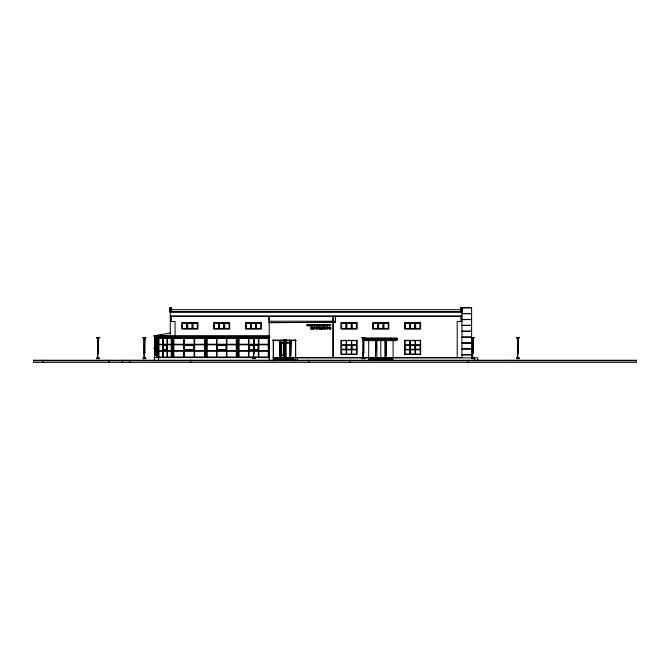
<?xml version="1.0" encoding="UTF-8"?>
<svg xmlns="http://www.w3.org/2000/svg" width="670" height="670" viewBox="0 0 670 670"><rect width="100%" height="100%" fill="white"/><g stroke="black" fill="none" stroke-linecap="round" stroke-linejoin="round"><path stroke-width="1" d="M163.296 344.882L163.296 350.661L166.93 350.661L166.93 344.69L163.296 344.79L166.93 344.69M163.622 349.966L166.604 350.109L163.622 349.916M163.622 345.084L166.604 344.991L163.622 344.941L163.622 350.109M329.364 324.866L329.397 325.612A2.454 2.387 -90 0 0 329.506 324.942L329.531 324.908M462.25 307.639L462.25 311.977L170.004 311.977L170.004 307.899L170.272 311.977M309.104 324.489L308.853 325.871L309.046 324.456M322.831 325.846L322.789 324.481M322.781 325.746L323.032 325.168L323.241 325.637M318.108 325.821L318.367 325.218M322.731 325.143L322.873 324.414M307.396 325.176L307.463 324.665M324.598 325.796L324.489 325.31M311.073 325.034C309.138 324.615 313.192 324.657 311.307 325.025M322.521 325.235L322.538 324.615L322.488 325.235M324.573 328.241L325.101 328.158L324.657 328.995L325.21 329.23M320.838 325.88L321.474 324.749L321.424 325.36M318.644 327.906L318.778 328.375L318.694 327.613M323.644 325.218L323.518 325.813L323.685 325.134M325.31 329.02L325.385 327.89L323.476 327.881L324.272 326.843M312.831 325.905L312.94 325.444M326.516 325.444L326.365 325.905L326.617 325.444M317.346 328.836L317.932 328.308L316.424 327.412M317.404 328.576L316.575 329.305L317.052 328.962M317.999 324.54L317.454 325.159M324.59 328.241L323.752 329.347L324.473 326.977M154.234 348.459L154.954 345.234M317.103 328.811L315.629 328.308L317.203 327.973C313.652 327.965 319.322 326.03 316.408 327.412M325.285 325.126L325.201 325.344A1.147 1.114 -90 0 1 325.067 324.975C325.88 324.489 325.076 324.247 324.464 325.092A1.407 1.365 -90 0 1 324.071 325.218L324.649 325.201L324.489 325.746M330.478 325.151L329.699 325.854M310.578 325.67L310.872 325.687A0.938 0.913 -90 0 0 311.115 325.377L311.316 325.36A1.248 1.214 -90 0 0 311.751 325.804L311.567 325.469A1.097 1.064 -90 0 1 311.332 325.151L311.274 325.025M314.866 324.774L314.406 325.017M307.832 325.327L308.292 325.168M315.863 324.908L315.511 325.427L315.997 325.034M321.449 328.777C322.454 326.097 321.022 330.72 321.399 328.878M312.932 325.846L312.84 325.444M323.3 324.489L323.937 324.967L322.865 325.143M314.967 324.933L314.85 325.486M157.148 344.69L155.013 350.159L155.507 350.351L157.283 345.795M155.231 349.966L157.048 344.941M155.482 350.058L157.098 345.913M311.165 325.26L311.115 325.377A0.938 0.913 -90 0 1 310.838 325.687M311.031 325.176L310.553 325.67M317.622 324.925L318.644 324.657M323.334 324.489L323.133 325.402M324.38 324.833C324.163 324.205 325.26 324.297 324.69 324.833M324.573 324.833L324.849 324.38M313.728 328.057L313.928 327.638L312.982 329.096A2.554 2.479 -90 0 0 313.585 328.568L314.037 327.839C314.272 331.826 313.803 326.315 314.707 328.359A1.482 1.441 -90 0 0 315.16 328.694L314.758 328.719A2.069 2.01 -90 0 1 314.339 328.04L314.213 327.638M98.641 337.714L98.105 338.769L98.733 337.714L98.189 338.769L98.105 352.973M145.273 337.714L144.67 338.769L144.603 352.973L144.536 338.769L145.147 337.714L144.502 338.769M254.156 352.973L254.165 338.769L254.751 337.714L254.097 338.769L254.081 352.973M364.103 337.714L363.5 338.769L364.036 337.714M472.97 352.973L472.953 338.769L473.506 337.714M473.045 352.973L473.045 338.769L473.631 337.714L472.945 338.769M473.204 352.973L473.204 338.769L473.715 337.714L473.12 338.769M518.128 338.769L518.128 352.973L518.061 338.769L518.722 337.714L518.027 338.769M518.287 352.973L518.287 338.769L518.798 337.714M322.915 325.721L322.488 325.737M321.943 324.891L320.871 324.649M323.459 325.587L323.434 325.335M144.586 338.769L145.256 337.714M254.156 338.769L254.734 337.714M518.203 338.769L518.781 337.714M318.61 328.736C318.066 323.811 319.967 330.209 318.627 328.736M324.037 325.218A1.407 1.365 -90 0 0 324.347 325.025L324.9 324.833L324.732 325.788M316.282 325.109L315.595 324.774M324.565 325.36L325.059 325.235M324.129 325.612L324.95 325.385L324.196 325.578M325 327.32L325.319 327.789A1.725 1.675 -90 0 0 325.712 328.124L325.084 326.834L325.017 327.32M317.706 324.933L317.362 325.494L318.066 325.218M319.674 328.769L319.146 328.97M329.523 327.06L329.841 327.32M325.503 325.679L324.783 325.93M311.91 327.362L310.604 327.747L311.793 327.873C309.615 328.484 311.173 330.176 312.639 329.003C313.032 328.342 309.222 329.724 311.927 327.982M329.95 324.649L330.193 324.649M317.882 325.62L317.245 325.704L317.764 325.545M319.464 324.632L319.356 324.933M321.34 325.595L320.804 325.88M321.943 325.36L320.804 325.411M323.685 325.813L323.116 325.854M326.901 324.916L327.295 324.64L325.821 324.64M324.464 325.092L324.9 324.942M310.461 327.387L311.048 327.697L311.048 326.801L311.064 327.236M312.245 327.236L312.664 327.362L311.726 326.818M318.694 325.092L317.907 325.235M310.059 324.498L309.909 325.871L309.934 324.439M317.689 324.456L317.337 324.942L317.664 324.456M329.816 324.749L329.799 325.695L330.494 325.461M330.62 327.555C330.771 329.447 330.896 327.429 330.88 327.957M314.423 325.628L315.135 325.637M319.196 325.034L319.322 324.933A1.005 0.971 -90 0 0 319.598 324.64L320.193 324.967M314.456 325.628L313.845 325.729A1.717 1.667 -90 0 0 314.515 325.385L314.372 325.243A1.34 1.298 -90 0 1 314.163 324.774M318.753 324.682L317.965 324.916M319.129 328.97C320.327 328.493 318.166 328.375 319.674 328.308M312.915 325.143L312.178 324.64L313.619 324.64L312.84 325.31M326.483 325.31L326.826 325.025L325.854 324.64M326.809 325.151L326.6 325.143M322.479 325.126L323.099 325.201M311.91 327.982L311.248 327.236M98.557 357.864L96.723 358.132L96.723 358.659L99.369 358.659L99.369 358.132L97.787 357.864L96.723 358.132L99.369 358.132M316.156 324.364L315.57 324.481L316.215 324.498M144.218 357.864L143.145 358.132L143.145 358.659L145.8 358.659L145.8 358.132L144.218 357.864L144.259 338.769L143.204 337.714M253.704 357.864L252.632 358.132L252.632 358.659L255.278 358.659L255.278 358.132L253.704 357.864L253.704 352.973M363.182 357.864L362.11 358.132L362.11 358.659L364.756 358.659L364.756 358.132L363.182 357.864L363.241 338.769L362.16 337.714M472.66 357.864L471.588 358.132L471.588 358.659L474.243 358.659L474.243 358.132L472.66 357.864L472.719 338.769L471.638 337.714M517.743 357.864L516.679 358.132L516.679 358.659L519.325 358.659L519.325 358.132L517.743 357.864L517.793 338.769L516.729 337.714M316.809 325.922C315.696 326.173 317.404 323.108 316.675 325.352M312.404 325.025L313.451 324.766L312.279 325.034M269.784 336.265L154.142 336.265L154.142 335.737L170.272 333.082M154.142 336.265L157.165 335.771M317.387 325.352L317.781 325.293M313.334 327.638L314.037 327.521L314.012 326.767C315.545 328.359 314.456 326.106 314.238 327.521L315.042 327.354M322.63 324.523L322.974 324.498M460.659 311.868L460.659 307.899M171.327 307.899L171.327 311.977L171.327 307.899L171.461 309.942M461.982 307.899L471.605 307.848M171.327 309.674L460.927 309.674M170.004 311.717L171.595 311.717M460.659 311.717L462.25 311.717M171.336 311.868L460.927 311.868M461.982 313.518L471.605 313.518M461.982 313.728L471.605 313.728M170.272 316.106L461.982 316.106M171.327 316.282L268.561 316.282M460.927 316.282L268.946 316.282L268.946 321.215L335.511 321.215L335.511 316.282M461.982 319.397L471.605 319.397M461.982 319.607L471.605 319.607M170.272 321.525L175.046 321.525L175.046 335.946M461.982 321.525L457.208 321.525L457.208 357.587M319.816 324.406L319.59 324.355A0.971 0.938 -90 0 1 319.431 324.632M324.716 324.573L324.188 324.682M313.845 324.649L315.319 324.649L313.878 324.774M324.154 324.682L324.716 324.64M327.613 324.69L328.928 324.69C329.498 325.846 326.935 325.88 327.647 324.69M329.732 325.854L329.841 324.716M315.562 324.774L316.408 324.774M328.794 324.816L327.747 325.268L328.794 325.268L328.761 324.816M323.074 325L323.627 324.916M326.96 324.891L326.081 325.025M319.322 325.059L320.101 325.059M461.982 325.277L471.605 325.277M312.111 325.31L313.661 325.444L312.145 325.31M319.339 325.352L320.101 325.352M461.982 325.486L471.605 325.486M308.426 325.804L307.061 325.813L307.095 324.54L308.426 324.54L308.259 325.695M311.944 325.695L311.6 325.469A1.097 1.064 -90 0 1 311.366 325.151M323.811 325.712L323.041 325.871M316.843 325.922L316.675 325.486M319.339 326.818L320.503 327.362M319.356 327.128L319.657 328.308M320.511 327.362L319.883 328.132L320.587 328.308L319.942 328.543L320.285 329.129M328.049 328.25L327.412 328.25L327.412 327.597L328.049 327.597L328.04 328.25M329.606 329.263L330.478 329.246L330.712 328.576L329.699 328.953L329.397 327.345L329.623 329.263M319.657 329.347L319.883 328.736L320.511 329.255M461.982 331.156L471.605 331.156M461.982 331.374L471.605 331.374M154.142 335.737L170.272 335.737M154.142 336.005L269.206 336.005M154.77 336.399L269.332 336.399M461.982 337.035L471.605 337.035M461.982 337.253L471.605 337.253M96.664 337.605L99.403 337.605M143.095 337.605L145.834 337.605M252.573 337.605L255.312 337.605M362.051 337.605L364.79 337.605M471.529 337.605L474.268 337.605M516.62 337.605L519.359 337.605M99.403 337.714L96.572 337.714L97.644 338.769L98.331 338.769L98.842 337.714L98.163 338.769L98.255 352.973M145.834 337.714L143.003 337.714L144.762 338.769L144.762 352.973M154.77 337.73L269.332 337.73M364.79 337.714L361.959 337.714L363.718 338.769L363.718 352.973L363.567 338.769L364.212 337.714L363.626 338.769L363.492 352.973M474.268 337.714L471.437 337.714L472.518 338.769L472.476 357.864L471.588 358.132L474.243 358.132M519.359 337.714L516.528 337.714L518.287 338.769M154.77 337.856L269.784 337.856M154.87 338.392L154.87 354.941M364.991 338.367L396.816 338.367M364.941 338.467L396.908 338.467M252.481 337.714L254.24 338.769M472.501 338.769L473.204 338.769M97.535 339.372L98.557 339.372M143.966 339.372L144.988 339.372M253.444 339.372L254.466 339.372M363.944 339.372L362.922 339.372L363.944 339.481M365.1 339.355L396.749 339.355M472.409 339.372L473.422 339.372M517.491 339.372L518.513 339.372M97.535 339.481L98.557 339.481M143.966 339.481L144.988 339.481M253.444 339.481L254.466 339.481M472.409 339.481L473.422 339.481M517.491 339.481L518.513 339.481M364.941 339.623L396.908 339.623M396.908 339.765L364.941 339.765L364.941 338.174L396.908 338.174L396.816 340.611L364.991 340.611L365.1 338.174M364.991 339.925L396.816 339.925M272.765 340.084L295.797 340.084M272.531 340.611L296.14 340.611M280.596 342.471L283.377 342.579M285.897 342.579L289.993 342.579M461.982 342.923L471.605 342.923M461.982 343.132L471.605 343.132M280.596 343.166L283.377 343.266M285.897 343.266L289.993 343.166M280.144 344.707L280.697 344.707L280.646 356.591L280.144 356.591M184.258 344.832L194.082 344.832M217.021 344.832L226.401 344.941M248.98 344.832L258.352 344.832M280.445 344.933L280.395 356.365M184.535 345.159L193.806 345.217M217.289 345.159L226.133 345.217M249.248 345.159L258.092 345.217M461.982 348.802L471.605 348.802M461.982 349.011L471.605 349.011M184.535 349.899L193.806 349.849M217.289 349.899L226.133 349.849M249.248 349.899L258.092 349.849M184.535 350.008L193.806 350.058L193.806 345L184.535 345L184.535 350.058M226.133 350.008L217.289 350.058L217.289 345L226.133 345L226.133 350.058M258.092 350.008L249.248 350.058L249.248 345L258.092 345.058L258.092 350.058M184.258 350.125L194.082 350.125M217.021 350.125L226.401 350.125M248.98 350.125L258.352 350.125M184.258 350.335L194.082 350.335M217.021 350.335L226.401 350.335M248.98 350.335L258.352 350.335M97.535 352.973L98.557 352.973M143.966 352.973L144.988 352.973M253.444 352.973L254.466 352.973M363.944 352.973L362.922 352.973L362.989 357.864L362.11 358.132L364.756 358.132M472.409 352.973L473.422 352.973M517.491 352.973L518.513 352.973M461.982 354.681L471.605 354.681M284.147 354.941L281.207 354.941L281.207 342.529M461.982 354.891L471.605 354.891M156.746 355.469L154.36 355.469L154.36 360.77M279.892 355.469L284.038 355.469M154.36 357.587L269.692 357.587M272.765 357.587L461.982 357.587M143.966 357.864L144.988 357.864M253.444 357.864L254.466 357.864M297.296 357.855L368.902 357.855M376.682 357.855L384.99 357.855M392.771 357.855L477.894 357.855L477.894 360.77M517.491 357.864L518.513 357.864M145.8 358.132L143.145 358.132L144.033 357.864L144.067 338.769M255.278 358.132L252.632 358.132L253.511 357.864L253.561 338.769M519.325 358.132L516.679 358.132L517.558 357.864L517.592 338.769M275.018 358.383L293.661 358.383L293.661 359.179M370.493 358.383L391.18 358.383M275.018 359.179L294.029 359.179L294.029 359.974M370.493 359.179L391.18 359.179M275.018 359.974L294.406 359.974L294.406 360.77M368.902 359.974L392.771 359.974M635.704 360.77L34.413 360.77L34.413 360.242M307.949 325.352L307.832 324.665M155.113 349.916L155.608 350.109M308.016 325.226L307.932 324.665M320.059 324.716L320.411 325.067L319.975 324.841M322.597 327.831L323.208 327.764L321.834 326.968A1.943 1.884 -90 0 1 321.357 327.538L320.846 327.831L321.307 327.957A2.295 2.228 -90 0 0 322.027 327.161L322.119 327.32A1.776 1.725 -90 0 0 322.597 327.831L322.471 327.722M325.494 324.841A1.784 1.734 -90 0 1 325.319 325.461L325.536 325.679M315.997 325.159L315.83 325.922L316.064 325.252M252.682 337.714L253.754 338.769L253.746 352.973M96.773 337.714L97.845 338.769L97.837 352.973M329.665 325.746L329.665 324.69M517.801 338.769L517.801 352.973M509.719 360.242L509.719 360.77M474.712 357.855L474.712 360.77M471.605 357.73L471.605 307.639L460.659 307.639L460.659 311.977M468.087 360.242L468.087 362.361M461.982 307.639L461.982 357.73M460.927 316.106L460.927 321.525M396.749 338.174L396.749 339.765M393.106 357.587L393.106 340.084L368.701 340.084L368.701 357.587M392.771 357.587L392.771 360.77M391.18 357.587L391.18 359.974M390.543 338.174L390.543 339.765M390.384 338.174L390.384 339.765M384.882 340.084L384.882 357.587M384.178 338.174L384.178 339.765M384.019 338.174L384.019 339.765M380.778 340.084L380.778 357.587M377.821 338.174L377.821 339.765M377.662 338.174L377.662 339.765M376.925 340.084L376.925 357.587M371.456 338.174L371.456 339.765M371.297 338.174L371.297 339.765M370.493 357.587L370.493 359.974M368.902 357.587L368.902 360.77M363.04 338.769L363.023 352.973M350.603 360.242L350.603 360.77M349.807 360.242L349.807 362.361M333.342 316.282L333.342 357.587M332.864 316.282L332.864 357.587M328.317 324.816L328.35 325.268M328.35 325.394L328.183 325.913L328.216 325.394M328.216 324.816L328.183 325.268M327.262 324.64L325.955 325.034M320.076 325.059L319.356 325.059M320.067 325.352L319.372 325.352M319.657 328.769L319.674 329.347M318.242 325.218L318.334 325.746M309.431 324.54L309.431 325.695M308.971 360.242L308.971 362.361M308.175 360.242L308.175 360.77M297.296 357.587L297.296 360.77M295.612 340.084L295.704 360.77M295.537 340.084L295.537 357.587M293.284 357.587L293.284 358.383M289.633 340.084L289.633 357.587M286.651 340.184L286.651 342.889M286.115 340.184L286.115 342.889M285.897 339.824L285.897 357.587M285.788 339.824L285.788 357.587M285.202 339.824L285.202 357.587M285.102 339.824L285.102 357.587M284.172 339.824L284.172 357.587M284.072 339.824L284.072 357.587M283.485 339.824L283.485 357.587M283.377 339.824L283.377 357.587M280.99 340.084L280.99 357.587M280.663 342.529L280.697 356.591M275.018 357.587L275.018 360.77M273.427 340.084L273.427 360.77M273.327 340.084L273.327 360.77M269.575 336.399L269.575 337.73M269.457 357.587L269.457 360.77M269.214 316.282L269.214 360.77M268.787 337.856L268.787 357.587M268.653 337.856L268.653 357.587M238.545 337.856L238.545 357.587M238.428 337.856L238.428 357.587M238.294 337.856L238.294 357.587M237.75 336.399L237.75 337.73M237.507 336.399L237.507 337.73M236.962 337.856L236.962 357.587M236.837 337.856L236.837 357.587M206.586 337.856L206.603 357.587M206.469 337.856L206.469 357.587M205.924 336.399L205.924 337.73M205.682 336.399L205.682 337.73M205.146 337.856L205.146 357.587M205.02 337.856L205.012 357.587M191.486 360.242L191.486 360.77M190.69 360.242L190.69 362.361M173.321 337.856L173.321 357.587M172.776 336.399L172.776 337.73M172.533 336.399L172.533 337.73M171.989 337.856L171.989 357.587M171.863 337.856L171.863 357.587M171.595 311.977L171.595 307.639L170.004 307.639L170.004 311.977M171.327 316.106L171.327 321.525M170.272 307.899L170.272 336.265M166.604 344.941L166.604 350.109M158.53 357.587L158.53 360.77M158.338 337.856L158.363 357.587M158.204 337.856L158.204 357.587M157.869 337.73L157.927 357.587M157.659 336.399L157.659 337.73M157.417 336.399L157.417 337.73M157.391 337.856L157.391 357.587M156.872 337.856L156.872 357.587M156.746 336.265L156.746 357.587M155.222 336.399L155.222 337.73M154.979 336.399L154.979 337.73M155.005 338.392L155.005 354.941M154.77 336.265L154.87 355.469M144.276 338.769L144.276 352.973M143.145 360.242L143.145 360.77M129.955 360.242L129.955 362.361M123.062 360.242L123.062 360.77M122.267 360.242L122.267 362.361M109.805 360.242L109.805 360.77M109.009 360.242L109.009 362.361M97.787 352.973L97.787 357.864M97.644 338.769L97.602 357.864M43.508 360.242L43.508 360.77M42.712 360.242L42.712 362.361M314.339 328.04A2.094 2.035 -90 0 1 314.238 327.68M163.296 350.159L166.93 350.351L163.296 350.159M328.962 327.622L329.054 328.853A4.037 3.919 -90 0 0 329.23 327.789L328.945 327.622M327.454 326.868L327.412 327.337L328.3 327.337L328.3 328.593L327.412 328.518L327.161 329.339L327.161 328.518L326.298 328.66L326.298 327.337L327.454 326.868M322.588 327.814L322.253 329.339L322.572 327.814M154.745 344.924L154.259 348.735L154.745 344.924M254.55 337.714L254.014 338.769L254.65 337.714M322.471 325.553L322.438 325.587M309.607 324.573L309.398 325.695L309.599 324.548M335.511 322.337L268.946 322.613L335.511 322.337M197.851 322.58L181.939 322.58L181.939 328.945L197.851 328.945L197.851 322.58M229.676 322.58L213.764 322.58L213.764 328.945L229.676 328.945L229.676 322.58M261.493 322.58L245.589 322.58L245.589 328.945L261.493 328.945L261.493 322.58M356.968 322.58L341.055 322.58L341.055 328.945L356.968 328.945L356.968 322.58M388.793 322.58L372.88 322.58L372.88 328.945L388.793 328.945L388.793 322.58M420.618 322.58L404.705 322.58L404.705 328.945L420.618 328.945L420.618 322.58M187.156 322.848L182.207 322.848L182.207 328.685L187.156 328.685L187.156 322.848M192.365 322.848L187.416 322.848L187.416 328.685L192.365 328.685L192.365 322.848M197.583 322.848L192.633 322.848L192.633 328.685L197.583 328.685L197.583 322.848M218.973 322.848L214.023 322.848L214.023 328.685L218.973 328.685L218.973 322.848M224.19 322.848L219.241 322.848L219.241 328.685L224.19 328.685L224.19 322.848M229.408 322.848L224.458 322.848L224.458 328.685L229.408 328.685L229.408 322.848M250.798 322.848L245.848 322.848L245.848 328.685L250.798 328.685L250.798 322.848M256.015 322.848L251.066 322.848L251.066 328.685L256.015 328.685L256.015 322.848M261.233 322.848L256.283 322.848L256.283 328.685L261.233 328.685L261.233 322.848M346.273 322.848L341.323 322.848L341.323 328.685L346.273 328.685L346.273 322.848M351.49 322.848L346.532 322.848L346.532 328.685L351.49 328.685L351.49 322.848M356.7 322.848L351.75 322.848L351.75 328.685L356.7 328.685L356.7 322.848M378.098 322.848L373.148 322.848L373.148 328.685L378.098 328.685L378.098 322.848M383.307 322.848L378.357 322.848L378.357 328.685L383.307 328.685L383.307 322.848M388.525 322.848L383.575 322.848L383.575 328.685L388.525 328.685L388.525 322.848M409.914 322.848L404.965 322.848L404.965 328.685L409.914 328.685L409.914 322.848M415.132 322.848L410.182 322.848L410.182 328.685L415.132 328.685L415.132 322.848M420.35 322.848L415.4 322.848L415.4 328.685L420.35 328.685L420.35 322.848M186.888 323.116L182.466 323.116L182.466 328.417L186.888 328.417L186.888 323.116M192.106 323.116L187.684 323.116L187.684 328.417L192.106 328.417L192.106 323.116M197.315 323.116L192.901 323.116L192.901 328.417L197.315 328.417L197.315 323.116M218.713 323.116L214.291 323.116L214.291 328.417L218.713 328.417L218.713 323.116M223.931 323.116L219.509 323.116L219.509 328.417L223.931 328.417L223.931 323.116M229.14 323.116L224.726 323.116L224.726 328.417L229.14 328.417L229.14 323.116M250.538 323.116L246.116 323.116L246.116 328.417L250.538 328.417L250.538 323.116M255.747 323.116L251.334 323.116L251.334 328.417L255.747 328.417L255.747 323.116M260.965 323.116L256.543 323.116L256.543 328.417L260.965 328.417L260.965 323.116M346.005 323.116L341.583 323.116L341.583 328.417L346.005 328.417L346.005 323.116M351.222 323.116L346.8 323.116L346.8 328.417L351.222 328.417L351.222 323.116M356.44 323.116L352.018 323.116L352.018 328.417L356.44 328.417L356.44 323.116M377.83 323.116L373.408 323.116L373.408 328.417L377.83 328.417L377.83 323.116M383.047 323.116L378.625 323.116L378.625 328.417L383.047 328.417L383.047 323.116M388.257 323.116L383.843 323.116L383.843 328.417L388.257 328.417L388.257 323.116M409.655 323.116L405.233 323.116L405.233 328.417L409.655 328.417L409.655 323.116M414.872 323.116L410.45 323.116L410.45 328.417L414.872 328.417L414.872 323.116M420.082 323.116L415.66 323.116L415.66 328.417L420.082 328.417L420.082 323.116M308.292 324.665L307.195 324.665L307.195 325.57L308.292 325.57L308.259 324.665M320.227 325.226L319.205 325.226C318.753 326.223 320.687 326.181 320.227 325.226M327.345 325.31L325.788 325.31L327.312 325.31M320 327.362L319.573 327.513L319.984 327.362M327.169 327.597L326.558 327.597L326.558 328.25L327.169 328.25L327.169 327.597M320 327.739L319.573 327.906L320 327.739M156.478 338.124L155.139 338.124L155.139 355.201L156.478 355.201L156.478 338.124M162.642 338.392L159.008 338.392L159.008 344.263L162.642 344.263L162.642 338.392M166.93 338.392L163.296 338.392L163.296 344.263L166.93 344.263L166.93 338.392M171.21 338.392L167.575 338.392L167.575 344.263L171.21 344.263L171.21 338.392M183.697 338.451L173.873 338.451L173.873 344.238L183.697 344.238L183.697 338.451M194.082 338.451L184.258 338.451L184.258 344.238L194.082 344.238L194.082 338.451M204.467 338.451L194.635 338.451L194.635 344.238L204.467 344.238L204.467 338.451M216.494 338.451L207.122 338.451L207.122 344.238L216.494 344.238L216.494 338.451M226.401 338.451L217.021 338.451L217.021 344.238L226.401 344.238L226.401 338.451M236.301 338.451L226.929 338.451L226.929 344.238L236.301 344.238L236.301 338.451M248.453 338.451L239.073 338.451L239.073 344.238L248.453 344.238L248.453 338.451M258.352 338.451L248.98 338.451L248.98 344.238L258.352 344.238L258.352 338.451M268.26 338.451L258.888 338.451L258.888 344.238L268.26 344.238L268.26 338.451M356.968 340.352L341.055 340.352L341.055 354.405L356.968 354.405L356.968 340.352M420.618 340.352L404.705 340.352L404.705 354.405L420.618 354.405L420.618 340.352M346.273 340.62L341.323 340.62L341.323 344.95L346.273 344.95L346.273 340.62M351.49 340.62L346.532 340.62L346.532 344.95L351.49 344.95L351.49 340.62M356.7 340.62L351.75 340.62L351.75 344.95L356.7 344.95L356.7 340.62M409.914 340.62L404.965 340.62L404.965 344.95L409.914 344.95L409.914 340.62M415.132 340.62L410.182 340.62L410.182 344.95L415.132 344.95L415.132 340.62M420.35 340.62L415.4 340.62L415.4 344.95L420.35 344.95L420.35 340.62M279.901 341.139L279.616 356.314L279.901 341.139M291.006 341.139L290.721 356.314L291.006 341.139M375.837 341.139L375.552 356.314L375.837 341.139M386.255 341.139L385.97 356.314L386.255 341.139M162.642 344.79L159.008 344.79L159.008 350.661L162.642 350.661L162.642 344.79M171.21 344.79L167.575 344.79L167.575 350.661L171.21 350.661L171.21 344.79M194.082 344.723L184.258 344.723L184.258 350.619L194.082 350.619L194.082 344.723M226.401 344.723L217.021 344.723L217.021 350.619L226.401 350.619L226.401 344.723M258.352 344.723L248.98 344.723L248.98 350.619L258.352 350.619L258.352 344.723M183.697 344.832L173.873 344.832L173.873 350.619L183.697 350.619L183.697 344.832M204.467 344.832L194.635 344.832L194.635 350.619L204.467 350.619L204.467 344.832M216.494 344.832L207.122 344.832L207.122 350.619L216.494 350.619L216.494 344.832M236.301 344.832L226.929 344.832L226.929 350.619L236.301 350.619L236.301 344.832M248.453 344.832L239.073 344.832L239.073 350.619L248.453 350.619L248.453 344.832M268.26 344.832L258.888 344.832L258.888 350.619L268.26 350.619L268.26 344.832M346.273 345.217L341.323 345.217L341.323 349.547L346.273 349.547L346.273 345.217M351.49 345.217L346.532 345.217L346.532 349.547L351.49 349.547L351.49 345.217M356.7 345.217L351.75 345.217L351.75 349.547L356.7 349.547L356.7 345.217M409.914 345.217L404.965 345.217L404.965 349.547L409.914 349.547L409.914 345.217M415.132 345.217L410.182 345.217L410.182 349.547L415.132 349.547L415.132 345.217M420.35 345.217L415.4 345.217L415.4 349.547L420.35 349.547L420.35 345.217M346.005 345.477L341.583 345.477L341.583 349.279L346.005 349.279L346.005 345.477M351.222 345.477L346.8 345.477L346.8 349.279L351.222 349.279L351.222 345.477M356.44 345.477L352.018 345.477L352.018 349.279L356.44 349.279L356.44 345.477M409.655 345.477L405.233 345.477L405.233 349.279L409.655 349.279L409.655 345.477M414.872 345.477L410.45 345.477L410.45 349.279L414.872 349.279L414.872 345.477M420.082 345.477L415.66 345.477L415.66 349.279L420.082 349.279L420.082 345.477M346.273 349.807L341.323 349.807L341.323 354.145L346.273 354.145L346.273 349.807M351.49 349.807L346.532 349.807L346.532 354.145L351.49 354.145L351.49 349.807M356.7 349.807L351.75 349.807L351.75 354.145L356.7 354.145L356.7 349.807M409.914 349.807L404.965 349.807L404.965 354.145L409.914 354.145L409.914 349.807M415.132 349.807L410.182 349.807L410.182 354.145L415.132 354.145L415.132 349.807M420.35 349.807L415.4 349.807L415.4 354.145L420.35 354.145L420.35 349.807M162.642 351.189L159.008 351.189L159.008 357.06L162.642 357.06L162.642 351.189M166.93 351.189L163.296 351.189L163.296 357.06L166.93 357.06L166.93 351.189M171.21 351.189L167.575 351.189L167.575 357.06L171.21 357.06L171.21 351.189M183.697 351.214L173.873 351.214L173.873 356.993L183.697 356.993L183.697 351.214M194.082 351.214L184.258 351.214L184.258 356.993L194.082 356.993L194.082 351.214M204.467 351.214L194.635 351.214L194.635 356.993L204.467 356.993L204.467 351.214M216.494 351.214L207.122 351.214L207.122 356.993L216.494 356.993L216.494 351.214M226.401 351.214L217.021 351.214L217.021 356.993L226.401 356.993L226.401 351.214M236.301 351.214L226.929 351.214L226.929 356.993L236.301 356.993L236.301 351.214M248.453 351.214L239.073 351.214L239.073 356.993L248.453 356.993L248.453 351.214M258.352 351.214L248.98 351.214L248.98 356.993L258.352 356.993L258.352 351.214M268.26 351.214L258.888 351.214L258.888 356.993L268.26 356.993L268.26 351.214M636.5 360.242L33.5 360.242L33.5 362.361L636.5 362.361L636.5 360.242"/></g></svg>
